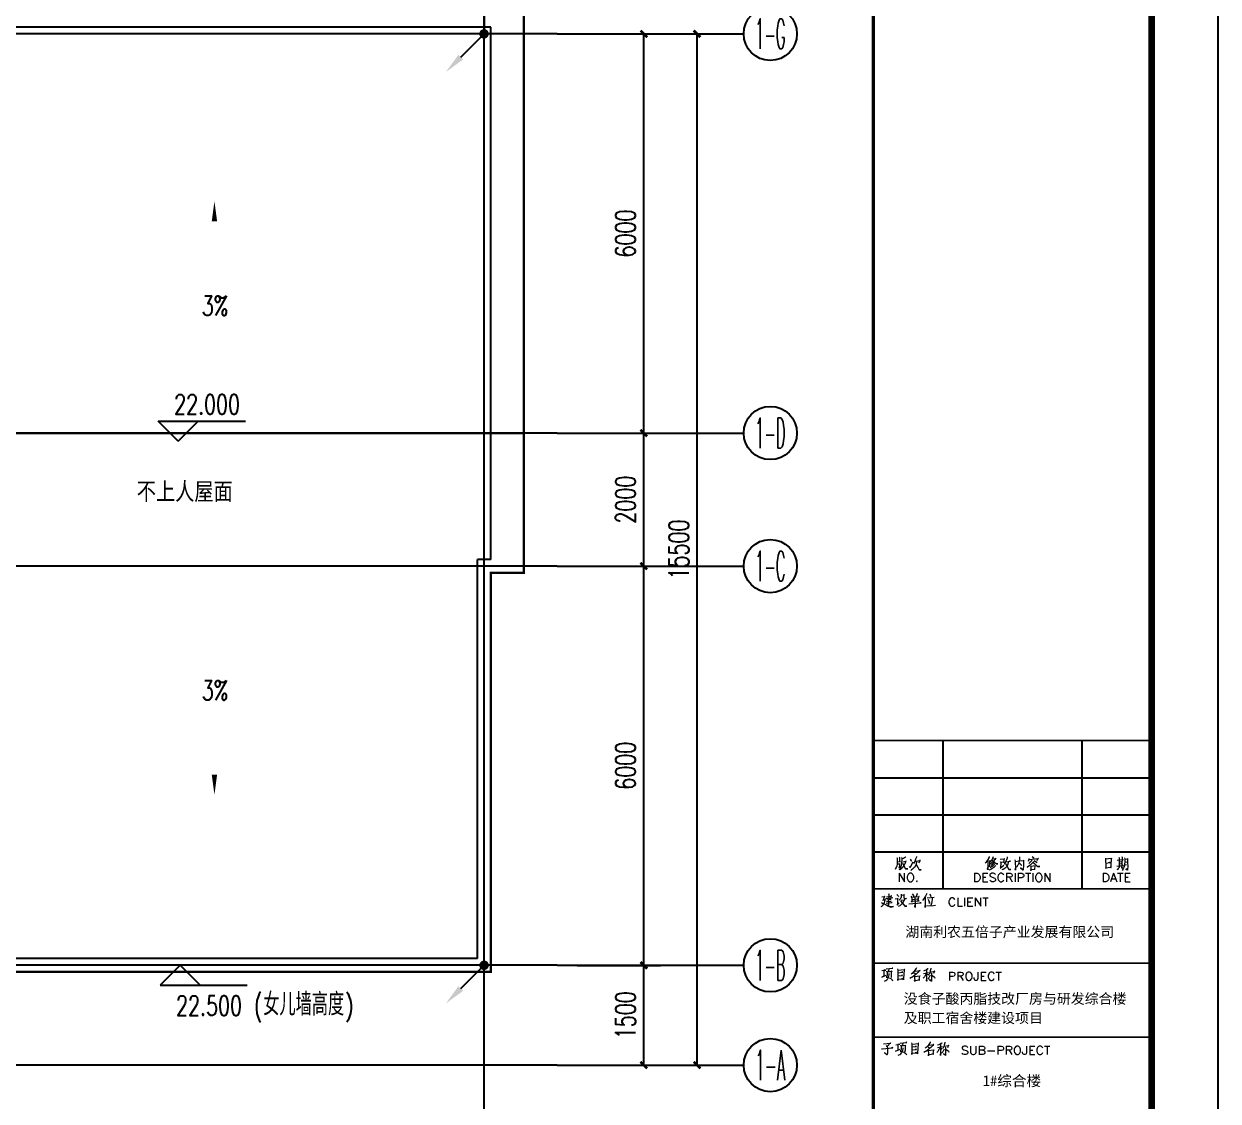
# Model space of a CAD drawing. Extents: x -6243262 to 3079315, y -2914302 to 172723.
# Drawn here: x -5449551 to -5431614, y -788015 to -771823 of the extents above; entities that cross this region are included whole.
import ezdxf
from ezdxf.enums import TextEntityAlignment as Align

# ---------------------------------------------------------------- set-up
doc = ezdxf.new("R2010")
doc.units = 0
doc.header["$LTSCALE"] = 1000
for name, color, linetype in [('AXIS', 3, 'Continuous'), ('AXIS_TEXT', 7, 'Continuous'), ('DIM_ELEV', 3, 'Continuous'), ('DIM_SYMB', 3, 'Continuous'), ('DOTE', 24, 'Continuous'), ('LWIRE', 4, 'Continuous'), ('PUB_TEXT', 7, 'Continuous'), ('PUB_TITLE', 4, 'Continuous'), ('WALL-PARAPET', 6, 'Continuous'), ('WIRE-避雷', 4, 'Continuous')]:
    doc.layers.add(name, color=color, linetype=linetype)
doc.styles.add('-宋体', font='', dxfattribs={"width": 0.8})
doc.styles.add('_TCH_AXIS', font='COMPLEX', dxfattribs={"bigfont": 'GBCBIG'})
doc.styles.add('_TCH_DIM', font='SIMPLEX', dxfattribs={"bigfont": 'GBCBIG'})
doc.styles.add('_TCH_DIM_T3', font='SIMPLEX', dxfattribs={"width": 0.705882, "bigfont": 'GBCBIG'})
doc.styles.add('COMPLEX', font='COMPLEX')
doc.styles.get("Standard").update_dxf_attribs({"font": 'gbenor.shx', "bigfont": 'gbcbig.shx'})
doc.styles.add('TG_LINETYPE_THUND', font='SIMPLEX', dxfattribs={"width": 0.8, "height": 5.5, "bigfont": 'HZTXT'})
doc.styles.get('-宋体').set_extended_font_data('SimSun')
doc.linetypes.add('TG_×2', pattern='A,0.75,0,["×",TG_LINETYPE_THUND,S=0.1,R=0,X=-0.23,Y=-0.21],0.65,-0.13,0.13,-0.13', length=2)
doc.dimstyles.new('_TCH_ARCH&&100', dxfattribs={"dimtxt": 297.5, "dimasz": 100, "dimexe": 250, "dimexo": 300, "dimgap": 126.25, "dimtad": 1, "dimdec": 0, "dimzin": 0, "dimdsep": 46, "dimtxsty": '_TCH_DIM_T3', "dimblk": 'ARCHTICK', "dimcen": 0.09, "dimclrt": 7, "dimazin": 2, "dimtfac": 1, "dimtdec": 0, "dimtix": 1, "dimtmove": 2, "dimatfit": 3, "dimfxl": 0, "dimtolj": 1, "dimtzin": 0, "dimarcsym": 0})

# ---------------------------------------------------------------- blocks, each defined once
blk = doc.blocks.new('TQ')
at = {"layer": 'PUB_TITLE'}
for p, q in [((1747801, -782596), (1747801, -784828)), ((1749891, -782596), (1749891, -784828)), ((1746756, -783153), (1750936, -783153)), ((1746756, -783710), (1750936, -783710)), ((1746756, -784267), (1750936, -784267))]:
    blk.add_line(p, q, dxfattribs=at)
for points, const_width in [([(1746756, -758772), (1746756, -798756)], 48.8), ([(1746756, -782596), (1750936, -782596)], 24.4), ([(1746756, -784825), (1750936, -784825)], 24.4), ([(1746756, -785939), (1750936, -785939)], 24.4), ([(1746756, -787054), (1750936, -787054)], 24.4)]:
    blk.add_lwpolyline(points, dxfattribs=dict(at, const_width=const_width))
blk.add_lwpolyline([(1746756, -798756), (1750936, -798756), (1750936, -758772), (1746756, -758772)], close=True, dxfattribs=at)
at = {"layer": 'PUB_TITLE', "color": 140, "lineweight": 0}
for points in [[(1747112, -784352), (1747117, -784365), (1747117, -784405), (1747117, -784434), (1747113, -784460), (1747109, -784480), (1747102, -784503), (1747092, -784520), (1747083, -784532)], [(1747182, -784355), (1747186, -784372), (1747186, -784393), (1747182, -784421), (1747179, -784447), (1747174, -784470), (1747170, -784491), (1747163, -784510), (1747154, -784526), (1747145, -784537)], [(1747146, -784342), (1747150, -784352), (1747150, -784414)], [(1747198, -784417), (1747250, -784406), (1747247, -784401), (1747239, -784422), (1747228, -784449), (1747219, -784469), (1747207, -784490), (1747191, -784510), (1747174, -784524), (1747161, -784536)], [(1747245, -784345), (1747242, -784350), (1747211, -784367), (1747189, -784375)], [(1747334, -784413), (1747332, -784401), (1747313, -784378)], [(1747405, -784337), (1747403, -784347), (1747391, -784380), (1747378, -784411), (1747369, -784427), (1747358, -784441)], [(1747380, -784409), (1747382, -784409), (1747464, -784400), (1747457, -784393), (1747449, -784413), (1747434, -784434)], [(1748498, -784339), (1748496, -784348), (1748481, -784375), (1748481, -784378), (1748468, -784398), (1748457, -784414), (1748446, -784427), (1748435, -784439)], [(1748475, -784394), (1748475, -784539), (1748472, -784526), (1748475, -784502)], [(1748500, -784400), (1748500, -784495), (1748498, -784483), (1748500, -784475)], [(1748542, -784373), (1748549, -784375), (1748598, -784368), (1748595, -784365), (1748578, -784388), (1748564, -784408), (1748550, -784421), (1748536, -784433), (1748521, -784444), (1748512, -784450)], [(1748557, -784342), (1748546, -784367), (1748536, -784386), (1748525, -784401), (1748523, -784405), (1748514, -784416)], [(1748536, -784389), (1748542, -784391), (1748607, -784450), (1748628, -784449), (1748607, -784449), (1748598, -784442)], [(1748661, -784380), (1748726, -784372), (1748720, -784367), (1748712, -784424), (1748720, -784424), (1748671, -784430), (1748668, -784416), (1748671, -784434), (1748669, -784508)], [(1748769, -784342), (1748766, -784361), (1748757, -784388), (1748743, -784416), (1748733, -784434), (1748726, -784447), (1748720, -784459)], [(1748743, -784419), (1748817, -784409), (1748809, -784408), (1748795, -784411)], [(1748883, -784388), (1748888, -784409), (1748893, -784526), (1748893, -784543), (1748889, -784532), (1748891, -784511)], [(1748889, -784413), (1748952, -784405), (1748955, -784405), (1749019, -784398), (1749014, -784393), (1749013, -784396), (1749013, -784430), (1749013, -784460), (1749011, -784463), (1749011, -784491), (1749011, -784495), (1749008, -784513), (1749006, -784528), (1749005, -784541), (1748969, -784508), (1749003, -784536), (1749006, -784520)], [(1748952, -784344), (1748950, -784376), (1748947, -784405), (1748947, -784408), (1748942, -784427), (1748936, -784447), (1748929, -784466), (1748924, -784475), (1748916, -784485), (1748911, -784493), (1748904, -784498)], [(1749093, -784367), (1749095, -784380), (1749093, -784388), (1749090, -784400), (1749087, -784408), (1749087, -784401), (1749093, -784389)], [(1749133, -784394), (1749131, -784402), (1749108, -784429), (1749092, -784444)], [(1749095, -784381), (1749236, -784369), (1749231, -784367), (1749208, -784398)], [(1749145, -784337), (1749162, -784353), (1749166, -784363), (1749157, -784348)], [(1749175, -784400), (1749203, -784419), (1749211, -784433), (1749199, -784416)], [(1750242, -784361), (1750245, -784378), (1750246, -784414), (1750249, -784452), (1750249, -784457), (1750249, -784483), (1750249, -784518), (1750249, -784507), (1750313, -784496), (1750326, -784508), (1750329, -784493), (1750329, -784474), (1750331, -784435), (1750332, -784396), (1750332, -784363), (1750334, -784368), (1750246, -784380)], [(1750418, -784391), (1750515, -784381)], [(1750444, -784347), (1750447, -784357), (1750447, -784480)], [(1750490, -784337), (1750494, -784347), (1750489, -784475)], [(1750528, -784360), (1750533, -784378), (1750533, -784414), (1750531, -784454), (1750528, -784478), (1750520, -784504), (1750510, -784521), (1750492, -784546)], [(1750533, -784380), (1750582, -784372), (1750577, -784367), (1750577, -784417), (1750577, -784421), (1750579, -784495), (1750577, -784523), (1750576, -784539), (1750574, -784544), (1750549, -784523), (1750572, -784537)], [(1747117, -784449), (1747151, -784446), (1747148, -784441), (1747148, -784515), (1747146, -784504), (1747146, -784491)], [(1747118, -784419), (1747166, -784413)], [(1747195, -784439), (1747242, -784523), (1747273, -784524), (1747243, -784521), (1747235, -784511)], [(1747297, -784490), (1747311, -784504), (1747354, -784419)], [(1747406, -784416), (1747406, -784427), (1747402, -784444), (1747393, -784466), (1747383, -784483), (1747373, -784502), (1747361, -784515), (1747347, -784528), (1747332, -784539), (1747321, -784546)], [(1747398, -784454), (1747411, -784474), (1747430, -784510), (1747444, -784537), (1747477, -784539), (1747446, -784532), (1747434, -784521)], [(1748592, -784474), (1748587, -784485), (1748569, -784502), (1748553, -784515), (1748536, -784523), (1748520, -784532), (1748505, -784539), (1748493, -784543)], [(1748577, -784454), (1748574, -784460), (1748572, -784463), (1748554, -784480), (1748550, -784482), (1748541, -784490), (1748528, -784498), (1748514, -784507)], [(1748564, -784434), (1748562, -784439), (1748561, -784441), (1748544, -784454), (1748531, -784466), (1748520, -784474)], [(1748664, -784515), (1748715, -784470)], [(1748784, -784416), (1748784, -784426), (1748778, -784452), (1748771, -784467), (1748765, -784480), (1748757, -784491), (1748746, -784503), (1748735, -784515), (1748721, -784523), (1748709, -784531), (1748699, -784535), (1748689, -784537)], [(1748735, -784441), (1748740, -784442), (1748791, -784531), (1748822, -784532), (1748793, -784528), (1748784, -784518)], [(1748944, -784435), (1748962, -784449), (1748977, -784462), (1748982, -784472), (1748978, -784466)], [(1749164, -784411), (1749161, -784421), (1749154, -784427), (1749134, -784449), (1749115, -784467), (1749095, -784483), (1749075, -784496), (1749064, -784503)], [(1749118, -784478), (1749121, -784488), (1749125, -784535), (1749126, -784546), (1749120, -784535), (1749189, -784529), (1749184, -784529), (1749190, -784477), (1749195, -784480), (1749123, -784488)], [(1749156, -784426), (1749181, -784449), (1749207, -784474), (1749227, -784490), (1749256, -784488), (1749225, -784487), (1749211, -784477)], [(1750249, -784439), (1750313, -784429), (1750306, -784427), (1750291, -784434)], [(1750413, -784485), (1750515, -784472), (1750510, -784470), (1750503, -784475)], [(1750450, -784495), (1750449, -784503), (1750436, -784520), (1750425, -784531), (1750413, -784539)], [(1750449, -784419), (1750479, -784414)], [(1750450, -784447), (1750477, -784442)], [(1750477, -784490), (1750495, -784510), (1750495, -784518), (1750489, -784503)], [(1750531, -784463), (1750535, -784463), (1750561, -784459)], [(1750535, -784421), (1750563, -784416)], [(1747143, -784590), (1747143, -784716)], [(1747143, -784590), (1747226, -784716), (1747226, -784590)], [(1748276, -784590), (1748276, -784716)], [(1748276, -784590), (1748318, -784590), (1748335, -784597), (1748348, -784609), (1748354, -784620), (1748360, -784639), (1748360, -784668), (1748354, -784686), (1748348, -784698), (1748335, -784710), (1748318, -784716), (1748276, -784716)], [(1748402, -784590), (1748402, -784716)], [(1748402, -784590), (1748479, -784590)], [(1748402, -784650), (1748449, -784650)], [(1748402, -784716), (1748479, -784716)], [(1748592, -784609), (1748581, -784597), (1748562, -784590), (1748539, -784590), (1748520, -784597), (1748509, -784609), (1748509, -784620), (1748514, -784632), (1748520, -784639), (1748533, -784645), (1748569, -784656), (1748581, -784662), (1748586, -784668), (1748592, -784681), (1748592, -784698), (1748581, -784710), (1748562, -784716), (1748539, -784716), (1748520, -784710), (1748509, -784698)], [(1748718, -784620), (1748712, -784609), (1748699, -784597), (1748688, -784590), (1748664, -784590), (1748652, -784597), (1748640, -784609), (1748634, -784620), (1748628, -784639), (1748628, -784668), (1748634, -784686), (1748640, -784698), (1748652, -784710), (1748664, -784716), (1748688, -784716), (1748699, -784710), (1748712, -784698), (1748718, -784686)], [(1748759, -784590), (1748759, -784716)], [(1748759, -784590), (1748813, -784590), (1748831, -784597), (1748837, -784603), (1748843, -784614), (1748843, -784626), (1748837, -784639), (1748831, -784645), (1748813, -784650), (1748759, -784650)], [(1748801, -784650), (1748843, -784716)], [(1748885, -784590), (1748885, -784716)], [(1748933, -784590), (1748933, -784716)], [(1748933, -784590), (1748986, -784590), (1749004, -784597), (1749010, -784603), (1749016, -784614), (1749016, -784632), (1749010, -784645), (1749004, -784650), (1748986, -784656), (1748933, -784656)], [(1749040, -784590), (1749123, -784590)], [(1749082, -784590), (1749082, -784716)], [(1749153, -784590), (1749153, -784716)], [(1749332, -784590), (1749332, -784716)], [(1749332, -784590), (1749415, -784716), (1749415, -784590)], [(1750209, -784590), (1750209, -784716)], [(1750209, -784590), (1750251, -784590), (1750269, -784597), (1750281, -784609), (1750287, -784620), (1750293, -784639), (1750293, -784668), (1750287, -784686), (1750281, -784698), (1750269, -784710), (1750251, -784716), (1750209, -784716)], [(1750365, -784590), (1750317, -784716)], [(1750335, -784674), (1750394, -784674)], [(1750365, -784590), (1750412, -784716)], [(1750424, -784590), (1750508, -784590)], [(1750466, -784590), (1750466, -784716)], [(1750538, -784590), (1750538, -784716)], [(1750538, -784590), (1750615, -784590)], [(1750538, -784650), (1750585, -784650)], [(1750538, -784716), (1750615, -784716)], [(1746887, -784944), (1746931, -784939), (1746925, -784935), (1746921, -784948), (1746903, -784998), (1746900, -784994), (1746936, -784986), (1746933, -784983), (1746926, -785009), (1746920, -785033), (1746912, -785047), (1746903, -785061), (1746890, -785077), (1746879, -785088), (1746871, -785095)], [(1746956, -784942), (1747031, -784932), (1747025, -784926), (1747015, -784986), (1747020, -784985), (1746961, -784992)], [(1746987, -784896), (1746989, -784907), (1746987, -785074), (1746983, -785062), (1746987, -785047)], [(1747110, -784907), (1747130, -784931), (1747133, -784940)], [(1747174, -784904), (1747176, -784919), (1747176, -784935), (1747173, -784950), (1747168, -784965), (1747161, -784975), (1747154, -784983), (1747146, -784992)], [(1747178, -784917), (1747222, -784914), (1747219, -784909), (1747214, -784922), (1747214, -784934), (1747214, -784944), (1747214, -784955), (1747215, -784960), (1747219, -784965), (1747226, -784967), (1747234, -784968), (1747245, -784968), (1747252, -784967), (1747256, -784964)], [(1747322, -784934), (1747329, -784948), (1747334, -784976), (1747334, -785005), (1747336, -785022), (1747330, -785011), (1747443, -785003), (1747431, -785001), (1747439, -784944), (1747444, -784940), (1747439, -784939), (1747438, -784942), (1747332, -784952)], [(1747342, -784899), (1747362, -784922), (1747363, -784939), (1747358, -784919)], [(1747410, -784894), (1747419, -784903), (1747414, -784901), (1747393, -784947)], [(1747559, -784894), (1747557, -784904), (1747542, -784934), (1747531, -784950), (1747512, -784981), (1747495, -785000)], [(1747536, -784945), (1747536, -785103), (1747534, -785088), (1747536, -785075)], [(1747606, -784899), (1747617, -784924), (1747620, -784940), (1747618, -784927)], [(1746880, -785031), (1746896, -785037), (1746909, -785042), (1746929, -785052), (1746949, -785063), (1746975, -785079), (1746997, -785088), (1747000, -785090), (1747018, -785100), (1747059, -785091), (1747058, -785091), (1747020, -785096), (1747002, -785091)], [(1746941, -784967), (1747050, -784955)], [(1746948, -785037), (1747039, -785031), (1747035, -785029), (1747030, -785033)], [(1746956, -785016), (1747023, -785008)], [(1747085, -784976), (1747130, -784970), (1747124, -784964), (1747122, -784976), (1747120, -785063), (1747112, -785070), (1747146, -785036)], [(1747168, -784996), (1747232, -784988), (1747227, -784983), (1747220, -784996), (1747212, -785013), (1747204, -785026), (1747195, -785037), (1747182, -785052), (1747168, -785066), (1747153, -785077), (1747141, -785085), (1747132, -785090)], [(1747166, -785011), (1747170, -785011), (1747230, -785083), (1747262, -785085), (1747230, -785080), (1747222, -785074)], [(1747291, -785050), (1747477, -785034), (1747467, -785033), (1747454, -785036)], [(1747350, -784983), (1747418, -784973)], [(1747382, -784950), (1747383, -785044), (1747385, -785090), (1747385, -785103), (1747382, -785091), (1747383, -785066)], [(1747557, -785079), (1747661, -785072), (1747691, -785070)], [(1747566, -784961), (1747671, -784948)], [(1747581, -784981), (1747587, -784996), (1747595, -785016), (1747600, -785033), (1747602, -785042), (1747602, -785029), (1747594, -785014)], [(1747643, -784965), (1747643, -784980), (1747636, -785018), (1747630, -785046), (1747623, -785074)], [(1747983, -784990), (1747977, -784978), (1747965, -784966), (1747953, -784960), (1747929, -784960), (1747917, -784966), (1747905, -784978), (1747899, -784990), (1747893, -785008), (1747893, -785038), (1747899, -785055), (1747905, -785067), (1747917, -785080), (1747929, -785085), (1747953, -785085), (1747965, -785080), (1747977, -785067), (1747983, -785055)], [(1748024, -784960), (1748024, -785085), (1748096, -785085)], [(1748126, -784960), (1748126, -785085)], [(1748173, -784960), (1748173, -785085)], [(1748173, -784960), (1748251, -784960)], [(1748173, -785019), (1748221, -785019)], [(1748173, -785085), (1748251, -785085)], [(1748287, -784960), (1748287, -785085)], [(1748287, -784960), (1748371, -785085), (1748371, -784960)], [(1748400, -784960), (1748484, -784960)], [(1748442, -784960), (1748442, -785085)], [(1746949, -786028), (1746998, -786022), (1747050, -786017), (1747046, -786015), (1747038, -786017)], [(1746985, -786071), (1746997, -786035), (1746997, -786024)], [(1747120, -786024), (1747125, -786045), (1747125, -786126), (1747127, -786180), (1747127, -786201), (1747125, -786180), (1747199, -786175), (1747191, -786172), (1747178, -786176)], [(1747403, -786009), (1747402, -786020), (1747382, -786046), (1747370, -786063), (1747357, -786078), (1747341, -786094), (1747324, -786106)], [(1747579, -786022), (1747575, -786028), (1747554, -786041), (1747531, -786053), (1747512, -786060)], [(1747622, -786015), (1747620, -786024), (1747611, -786058), (1747606, -786081), (1747594, -786109)], [(1746887, -786053), (1746944, -786045), (1746916, -786048), (1746915, -786137), (1746883, -786150), (1746950, -786121)], [(1746923, -786211), (1746944, -786201), (1746961, -786190), (1746974, -786175), (1746987, -786156), (1746992, -786134), (1746995, -786114), (1746995, -786098)], [(1747028, -786156), (1747028, -786142), (1747030, -786139), (1747031, -786058), (1747038, -786065), (1746964, -786074), (1746961, -786060), (1746964, -786073), (1746964, -786115), (1746962, -786147), (1746961, -786159), (1746961, -786150), (1746962, -786132)], [(1746997, -786159), (1747018, -786172), (1747035, -786185), (1747041, -786193), (1747046, -786204)], [(1747127, -786045), (1747228, -786035), (1747223, -786030), (1747222, -786040), (1747211, -786173), (1747211, -786185), (1747209, -786190), (1747198, -786173)], [(1747127, -786086), (1747198, -786078), (1747191, -786076), (1747176, -786081)], [(1747127, -786130), (1747195, -786124), (1747189, -786122), (1747178, -786127)], [(1747380, -786060), (1747385, -786061), (1747459, -786050), (1747454, -786046), (1747441, -786063), (1747426, -786081), (1747411, -786096), (1747395, -786111), (1747377, -786126), (1747357, -786140), (1747336, -786154), (1747332, -786155), (1747319, -786162), (1747306, -786170)], [(1747362, -786078), (1747365, -786079), (1747383, -786094), (1747385, -786102), (1747378, -786091)], [(1747370, -786137), (1747373, -786142), (1747377, -786183), (1747378, -786188), (1747378, -786217), (1747377, -786204), (1747377, -786200), (1747457, -786191), (1747456, -786191), (1747447, -786191), (1747456, -786130), (1747459, -786134), (1747454, -786135), (1747375, -786145)], [(1747556, -786088), (1747546, -786109), (1747534, -786127), (1747525, -786145), (1747515, -786155), (1747504, -786168)], [(1747509, -786094), (1747586, -786079)], [(1747556, -786046), (1747557, -786176), (1747559, -786213), (1747556, -786206), (1747557, -786191)], [(1747557, -786099), (1747579, -786112), (1747584, -786119)], [(1747610, -786121), (1747608, -786129), (1747590, -786159), (1747573, -786179)], [(1747625, -786086), (1747633, -786094), (1747630, -786093), (1747631, -786180), (1747631, -786201), (1747630, -786213), (1747603, -786187), (1747630, -786209)], [(1747608, -786074), (1747683, -786063), (1747676, -786061), (1747661, -786098)], [(1747648, -786126), (1747677, -786152), (1747683, -786165)], [(1747899, -786074), (1747899, -786200)], [(1747899, -786074), (1747953, -786074), (1747971, -786080), (1747977, -786086), (1747983, -786099), (1747983, -786116), (1747977, -786128), (1747971, -786134), (1747953, -786140), (1747899, -786140)], [(1748024, -786074), (1748024, -786200)], [(1748024, -786074), (1748078, -786074), (1748096, -786080), (1748102, -786086), (1748108, -786099), (1748108, -786110), (1748102, -786122), (1748096, -786128), (1748078, -786134), (1748024, -786134)], [(1748066, -786134), (1748108, -786200)], [(1748329, -786074), (1748329, -786170), (1748323, -786188), (1748316, -786194), (1748305, -786200), (1748293, -786200), (1748281, -786194), (1748275, -786188), (1748269, -786170), (1748269, -786158)], [(1748377, -786074), (1748377, -786200)], [(1748377, -786074), (1748454, -786074)], [(1748377, -786134), (1748424, -786134)], [(1748377, -786200), (1748454, -786200)], [(1748573, -786104), (1748567, -786092), (1748556, -786080), (1748544, -786074), (1748520, -786074), (1748508, -786080), (1748495, -786092), (1748490, -786104), (1748484, -786122), (1748484, -786152), (1748490, -786170), (1748495, -786182), (1748508, -786194), (1748520, -786200), (1748544, -786200), (1748556, -786194), (1748567, -786182), (1748573, -786170)], [(1748597, -786074), (1748681, -786074)], [(1748639, -786074), (1748639, -786200)], [(1746879, -787227), (1746888, -787228), (1747052, -787212), (1747048, -787211), (1747031, -787214)], [(1746908, -787151), (1747020, -787143), (1747015, -787140), (1746966, -787192), (1746957, -787178), (1746962, -787186), (1746967, -787197), (1746969, -787208), (1746970, -787225), (1746972, -787243), (1746972, -787261), (1746972, -787276), (1746970, -787288), (1746969, -787297), (1746967, -787307), (1746964, -787314), (1746961, -787317), (1746925, -787286), (1746962, -787314), (1746966, -787314)], [(1747096, -787167), (1747153, -787159), (1747125, -787163), (1747124, -787252), (1747092, -787265), (1747160, -787235)], [(1747132, -787326), (1747153, -787316), (1747170, -787304), (1747182, -787289), (1747195, -787272), (1747201, -787248), (1747204, -787228), (1747204, -787212)], [(1747158, -787143), (1747207, -787137), (1747259, -787131), (1747255, -787130), (1747247, -787131)], [(1747237, -787272), (1747237, -787256), (1747239, -787253), (1747240, -787173), (1747247, -787179), (1747173, -787189), (1747170, -787174), (1747173, -787187), (1747173, -787230), (1747171, -787261), (1747170, -787273), (1747170, -787265), (1747171, -787247)], [(1747194, -787186), (1747206, -787150), (1747206, -787138)], [(1747206, -787273), (1747227, -787286), (1747243, -787299), (1747250, -787307), (1747255, -787319)], [(1747329, -787138), (1747334, -787159), (1747334, -787240), (1747336, -787294), (1747336, -787316), (1747334, -787294), (1747408, -787289), (1747399, -787286), (1747386, -787291)], [(1747336, -787159), (1747438, -787150), (1747432, -787145), (1747431, -787154), (1747419, -787288), (1747419, -787299), (1747418, -787304), (1747406, -787288)], [(1747336, -787200), (1747406, -787192), (1747399, -787191), (1747385, -787195)], [(1747336, -787245), (1747405, -787239), (1747398, -787236), (1747386, -787241)], [(1747589, -787174), (1747594, -787175), (1747668, -787164), (1747663, -787161), (1747650, -787178), (1747635, -787195), (1747620, -787211), (1747603, -787225), (1747586, -787240), (1747566, -787255), (1747545, -787268), (1747541, -787269), (1747528, -787276), (1747515, -787285)], [(1747611, -787123), (1747610, -787134), (1747590, -787161), (1747579, -787178), (1747566, -787192), (1747549, -787208), (1747533, -787220)], [(1747570, -787192), (1747574, -787194), (1747592, -787208), (1747594, -787217), (1747587, -787206)], [(1747579, -787252), (1747582, -787256), (1747586, -787297), (1747587, -787302), (1747587, -787332), (1747586, -787319), (1747586, -787314), (1747666, -787306), (1747664, -787306), (1747656, -787306), (1747664, -787245), (1747668, -787248), (1747663, -787250), (1747584, -787260)], [(1747765, -787202), (1747754, -787224), (1747743, -787241), (1747733, -787260), (1747724, -787269), (1747712, -787283)], [(1747719, -787208), (1747794, -787194)], [(1747787, -787137), (1747785, -787143), (1747763, -787156), (1747740, -787167), (1747720, -787174)], [(1747765, -787161), (1747766, -787291), (1747768, -787327), (1747765, -787321), (1747766, -787306)], [(1747766, -787214), (1747787, -787227), (1747793, -787233)], [(1747819, -787235), (1747818, -787243), (1747799, -787273), (1747781, -787293)], [(1747831, -787130), (1747829, -787138), (1747821, -787173), (1747814, -787195), (1747802, -787224)], [(1747834, -787200), (1747842, -787208), (1747839, -787207), (1747840, -787294), (1747840, -787316), (1747839, -787327), (1747812, -787301), (1747839, -787324)], [(1747818, -787189), (1747892, -787178), (1747885, -787175), (1747870, -787212)], [(1747856, -787240), (1747887, -787266), (1747892, -787280)], [(1748175, -787207), (1748163, -787195), (1748145, -787189), (1748121, -787189), (1748103, -787195), (1748091, -787207), (1748091, -787219), (1748097, -787230), (1748103, -787236), (1748115, -787242), (1748151, -787255), (1748163, -787261), (1748169, -787266), (1748175, -787278), (1748175, -787296), (1748163, -787308), (1748145, -787314), (1748121, -787314), (1748103, -787308), (1748091, -787296)], [(1748217, -787189), (1748217, -787278), (1748223, -787296), (1748234, -787308), (1748253, -787314), (1748264, -787314), (1748282, -787308), (1748294, -787296), (1748300, -787278), (1748300, -787189)], [(1748348, -787189), (1748348, -787314)], [(1748348, -787189), (1748402, -787189), (1748419, -787195), (1748425, -787201), (1748432, -787213), (1748432, -787225), (1748425, -787236), (1748419, -787242), (1748402, -787249), (1748348, -787249)], [(1748402, -787249), (1748419, -787255), (1748425, -787261), (1748432, -787272), (1748432, -787291), (1748425, -787302), (1748419, -787308), (1748402, -787314), (1748348, -787314)], [(1748473, -787261), (1748581, -787261)], [(1748628, -787189), (1748628, -787314)], [(1748628, -787189), (1748682, -787189), (1748700, -787195), (1748706, -787201), (1748712, -787213), (1748712, -787230), (1748706, -787242), (1748700, -787249), (1748682, -787255), (1748628, -787255)], [(1748754, -787189), (1748754, -787314)], [(1748754, -787189), (1748807, -787189), (1748825, -787195), (1748831, -787201), (1748837, -787213), (1748837, -787225), (1748831, -787236), (1748825, -787242), (1748807, -787249), (1748754, -787249)], [(1748795, -787249), (1748837, -787314)], [(1749058, -787189), (1749058, -787284), (1749051, -787302), (1749046, -787308), (1749034, -787314), (1749022, -787314), (1749010, -787308), (1749004, -787302), (1748998, -787284), (1748998, -787272)], [(1749106, -787189), (1749106, -787314)], [(1749106, -787189), (1749183, -787189)], [(1749106, -787249), (1749153, -787249)], [(1749302, -787219), (1749296, -787207), (1749285, -787195), (1749272, -787189), (1749249, -787189), (1749237, -787195), (1749225, -787207), (1749219, -787219), (1749213, -787236), (1749213, -787266), (1749219, -787284), (1749225, -787296), (1749237, -787308), (1749249, -787314), (1749272, -787314), (1749285, -787308), (1749296, -787296), (1749302, -787284)], [(1749327, -787189), (1749409, -787189)], [(1749368, -787189), (1749368, -787314)], [(1749106, -787314), (1749183, -787314)]]:
    blk.add_lwpolyline(points, dxfattribs=at)
for points in [[(1747303, -784590), (1747292, -784597), (1747280, -784609), (1747274, -784620), (1747267, -784639), (1747267, -784668), (1747274, -784686), (1747280, -784698), (1747292, -784710), (1747303, -784716), (1747328, -784716), (1747339, -784710), (1747351, -784698), (1747357, -784686), (1747363, -784668), (1747363, -784639), (1747357, -784620), (1747351, -784609), (1747339, -784597), (1747328, -784590), (1747303, -784590)], [(1747411, -784704), (1747405, -784710), (1747411, -784716), (1747417, -784710), (1747411, -784704)], [(1749230, -784590), (1749219, -784597), (1749207, -784609), (1749201, -784620), (1749195, -784639), (1749195, -784668), (1749201, -784686), (1749207, -784698), (1749219, -784710), (1749230, -784716), (1749255, -784716), (1749266, -784710), (1749278, -784698), (1749285, -784686), (1749291, -784668), (1749291, -784639), (1749285, -784620), (1749278, -784609), (1749266, -784597), (1749255, -784590), (1749230, -784590)], [(1748179, -786074), (1748167, -786080), (1748156, -786092), (1748150, -786104), (1748144, -786122), (1748144, -786152), (1748150, -786170), (1748156, -786182), (1748167, -786194), (1748179, -786200), (1748203, -786200), (1748215, -786194), (1748227, -786182), (1748234, -786170), (1748239, -786152), (1748239, -786122), (1748234, -786104), (1748227, -786092), (1748215, -786080), (1748203, -786074), (1748179, -786074)], [(1748908, -787189), (1748897, -787195), (1748885, -787207), (1748879, -787219), (1748872, -787236), (1748872, -787266), (1748879, -787284), (1748885, -787296), (1748897, -787308), (1748908, -787314), (1748933, -787314), (1748944, -787308), (1748956, -787296), (1748962, -787284), (1748969, -787266), (1748969, -787236), (1748962, -787219), (1748956, -787207), (1748944, -787195), (1748933, -787189), (1748908, -787189)]]:
    blk.add_lwpolyline(points, close=True, dxfattribs=at)
at = {"layer": 'PUB_TITLE', "color": 7, "style": '-宋体', "width": 1.000002}
for s, height, p in [('湖南利农五倍子产业发展有限公司', 153.25, (1747238, -785548)), ('没食子酸丙脂技改厂房与研发综合楼', 153.25, (1747214, -786551)), ('及职工宿舍楼建设项目', 153.2, (1747214, -786841)), ('1#综合楼', 160.8, (1748400, -787789))]:
    blk.add_text(s, height=height, dxfattribs=at).set_placement(p)
blk = doc.blocks.new('_ArchTick')
at = {"color": 0, "linetype": 'ByBlock', "const_width": 0.4}
blk.add_lwpolyline([(-0.5, -0.5), (0.5, 0.5)], dxfattribs=at)
blk = doc.blocks.new('*D357')
at = {"layer": 'AXIS', "color": 0, "lineweight": -2, "transparency": 16777216}
for p, q in [((1716517, -731081), (1717767, -731081)), ((1717517, -732581), (1717517, -731081)), ((1716517, -732581), (1717767, -732581))]:
    blk.add_line(p, q, dxfattribs=at)
at = {"layer": 'Defpoints', "color": 0, "transparency": 16777216}
for p in [(1716217, -731081), (1717517, -731081), (1716217, -732581)]:
    blk.add_point(p, dxfattribs=at)
at = {"layer": 'AXIS', "color": 0, "lineweight": -2, "transparency": 16777216, "xscale": 100, "yscale": 100, "zscale": 100}
for p, rotation in [((1717517, -731081), 90), ((1717517, -732581), 270)]:
    blk.add_blockref('_ArchTick', p, dxfattribs=dict(at, rotation=rotation))
at = {"layer": 'AXIS', "color": 7, "transparency": 16777216, "insert": (1717242, -731831), "char_height": 297.5, "attachment_point": 5, "rotation": 90, "style": '_TCH_DIM_T3'}
blk.add_mtext('\\A1;1500', dxfattribs=at)
blk = doc.blocks.new('*D358')
at = {"layer": 'AXIS', "color": 0, "lineweight": -2, "transparency": 16777216}
for p, q in [((1716517, -725081), (1717767, -725081)), ((1717517, -731081), (1717517, -725081)), ((1716517, -731081), (1717767, -731081))]:
    blk.add_line(p, q, dxfattribs=at)
at = {"layer": 'Defpoints', "color": 0, "transparency": 16777216}
for p in [(1716217, -725081), (1717517, -725081), (1716217, -731081)]:
    blk.add_point(p, dxfattribs=at)
at = {"layer": 'AXIS', "color": 0, "lineweight": -2, "transparency": 16777216, "xscale": 100, "yscale": 100, "zscale": 100}
for p, rotation in [((1717517, -725081), 90), ((1717517, -731081), 270)]:
    blk.add_blockref('_ArchTick', p, dxfattribs=dict(at, rotation=rotation))
at = {"layer": 'AXIS', "color": 7, "transparency": 16777216, "insert": (1717242, -728081), "char_height": 297.5, "attachment_point": 5, "rotation": 90, "style": '_TCH_DIM_T3'}
blk.add_mtext('\\A1;6000', dxfattribs=at)
blk = doc.blocks.new('*D359')
at = {"layer": 'AXIS', "color": 0, "lineweight": -2, "transparency": 16777216}
for p, q in [((1716517, -723081), (1717767, -723081)), ((1717517, -725081), (1717517, -723081)), ((1716517, -725081), (1717767, -725081))]:
    blk.add_line(p, q, dxfattribs=at)
at = {"layer": 'Defpoints', "color": 0, "transparency": 16777216}
for p in [(1716217, -723081), (1717517, -723081), (1716217, -725081)]:
    blk.add_point(p, dxfattribs=at)
at = {"layer": 'AXIS', "color": 0, "lineweight": -2, "transparency": 16777216, "xscale": 100, "yscale": 100, "zscale": 100}
for p, rotation in [((1717517, -723081), 90), ((1717517, -725081), 270)]:
    blk.add_blockref('_ArchTick', p, dxfattribs=dict(at, rotation=rotation))
at = {"layer": 'AXIS', "color": 7, "transparency": 16777216, "insert": (1717242, -724081), "char_height": 297.5, "attachment_point": 5, "rotation": 90, "style": '_TCH_DIM_T3'}
blk.add_mtext('\\A1;2000', dxfattribs=at)
blk = doc.blocks.new('*D360')
at = {"layer": 'AXIS', "color": 0, "lineweight": -2, "transparency": 16777216}
for p, q in [((1716517, -717081), (1717767, -717081)), ((1717517, -723081), (1717517, -717081)), ((1716517, -723081), (1717767, -723081))]:
    blk.add_line(p, q, dxfattribs=at)
at = {"layer": 'Defpoints', "color": 0, "transparency": 16777216}
for p in [(1716217, -717081), (1717517, -717081), (1716217, -723081)]:
    blk.add_point(p, dxfattribs=at)
at = {"layer": 'AXIS', "color": 0, "lineweight": -2, "transparency": 16777216, "xscale": 100, "yscale": 100, "zscale": 100}
for p, rotation in [((1717517, -717081), 90), ((1717517, -723081), 270)]:
    blk.add_blockref('_ArchTick', p, dxfattribs=dict(at, rotation=rotation))
at = {"layer": 'AXIS', "color": 7, "transparency": 16777216, "insert": (1717242, -720081), "char_height": 297.5, "attachment_point": 5, "rotation": 90, "style": '_TCH_DIM_T3'}
blk.add_mtext('\\A1;6000', dxfattribs=at)
blk = doc.blocks.new('*D361')
at = {"layer": 'AXIS', "color": 0, "lineweight": -2, "transparency": 16777216}
for p, q in [((1716517, -717081), (1718567, -717081)), ((1718317, -732581), (1718317, -717081)), ((1716517, -732581), (1718567, -732581))]:
    blk.add_line(p, q, dxfattribs=at)
at = {"layer": 'Defpoints', "color": 0, "transparency": 16777216}
for p in [(1716217, -717081), (1718317, -717081), (1716217, -732581)]:
    blk.add_point(p, dxfattribs=at)
at = {"layer": 'AXIS', "color": 0, "lineweight": -2, "transparency": 16777216, "xscale": 100, "yscale": 100, "zscale": 100}
for p, rotation in [((1718317, -717081), 90), ((1718317, -732581), 270)]:
    blk.add_blockref('_ArchTick', p, dxfattribs=dict(at, rotation=rotation))
at = {"layer": 'AXIS', "color": 7, "transparency": 16777216, "insert": (1718042, -724831), "char_height": 297.5, "attachment_point": 5, "rotation": 90, "style": '_TCH_DIM_T3'}
blk.add_mtext('\\A1;15500', dxfattribs=at)
blk = doc.blocks.new('_AXISO')
at = {"color": 0}
blk.add_circle((0, 0), 0.5, dxfattribs=at)
at = {"layer": 'AXIS_TEXT', "color": 0, "style": 'COMPLEX', "width": 1.041667}
blk.add_attdef('A', text='', height=0.56, dxfattribs=at).set_placement((-0.25, -0.28), (0.25, -0.28), align=Align.FIT)
blk = doc.blocks.new('$TelecSys$00000080')
for p, q in [((-0.7, -0.7), (0, 0)), ((0.104, 0.104), (0.104, 0.104)), ((-0.104, -0.104), (-0.104, -0.104))]:
    blk.add_line(p, q)
at = {"const_width": 0.142}
blk.add_lwpolyline([(0.071, 0, 1), (-0.071, 0, 1)], format="xyb", close=True, dxfattribs=at)
blk.add_solid([(-0.63, -0.77), (-0.77, -0.63), (-1.15, -1.15)])
at = {"width": 0.8, "flags": 9}
blk.add_attdef('A', (0, 0), '', height=0.00002, rotation=180, dxfattribs=at)
blk = doc.blocks.new('46546')
at = {"layer": 'AXIS', "color": 8}
for p, q in [((1716217, -717080.5), (1719017, -717080.5)), ((1716217, -723080.5), (1719017, -723080.5)), ((1716217, -725080.5), (1719017, -725080.5)), ((1716217, -731080.5), (1719017, -731080.5)), ((1716217, -732580.5), (1719017, -732580.5))]:
    blk.add_line(p, q, dxfattribs=at)
at = {"layer": 'DIM_ELEV', "color": 8}
for p, q in [((1710522.1, -723202.6), (1710222.1, -722902.6)), ((1710222.1, -722902.6), (1711531.9, -722902.6)), ((1710522.1, -723202.6), (1710822.1, -722902.6)), ((1710551, -731080.5), (1710251, -731380.5)), ((1710551, -731080.5), (1710851, -731380.5)), ((1710251, -731380.5), (1711560.9, -731380.5))]:
    blk.add_line(p, q, dxfattribs=at)
at = {"layer": 'DIM_SYMB', "color": 8}
for points in [[(1711067.5, -720913.6, 0, 0, 0), (1711067.5, -719597.3, 0, 80, 0), (1711067.5, -719897.3, 0, 0, 0)], [(1711067.5, -727201.1, 0, 0, 0), (1711067.5, -728517.4, 0, 80, 0), (1711067.5, -728217.4, 0, 0, 0)]]:
    blk.add_lwpolyline(points, format="xyseb", dxfattribs=at)
at = {"layer": 'DOTE', "color": 8}
for p, q in [((1715117, -733680.5), (1715117, -715980.5)), ((1716217, -717080.5), (1674017, -717080.5)), ((1716217, -723080.5), (1674017, -723080.5)), ((1716217, -725080.5), (1674017, -725080.5)), ((1716217, -731080.5), (1674017, -731080.5)), ((1716217, -732580.5), (1674017, -732580.5))]:
    blk.add_line(p, q, dxfattribs=at)
at = {"layer": 'WALL-PARAPET', "color": 8}
for p, q in [((1715717, -725180.5), (1715717, -716480.5)), ((1715217, -716980.5), (1680217, -716980.5)), ((1715217, -724980.5), (1715217, -716980.5)), ((1715017, -730980.5), (1715017, -724980.5)), ((1715217, -724980.5), (1715017, -724980.5)), ((1715217, -731180.5), (1715217, -725180.5)), ((1715717, -725180.5), (1715217, -725180.5)), ((1715017, -730980.5), (1707367, -730980.5)), ((1715217, -731180.5), (1707367, -731180.5))]:
    blk.add_line(p, q, dxfattribs=at)
at = {"layer": 'AXIS', "color": 8}
ref = blk.add_blockref('_AXISO', (1719417, -717080.5), dxfattribs=dict(at, xscale=800, yscale=800, zscale=800))
ref.add_attrib('A', '1-G', dxfattribs={"layer": 'AXIS_TEXT', "color": 8, "height": 452.55, "style": '_TCH_AXIS', "width": 0.355932}).set_placement((1719190.8, -717306.8), (1719643.3, -717306.8), align=Align.FIT)
ref = blk.add_blockref('_AXISO', (1719417, -723080.5), dxfattribs=dict(at, xscale=800, yscale=800, zscale=800))
ref.add_attrib('A', '1-D', dxfattribs={"layer": 'AXIS_TEXT', "color": 8, "height": 452.55, "style": '_TCH_AXIS', "width": 0.362069}).set_placement((1719190.8, -723306.8), (1719643.3, -723306.8), align=Align.FIT)
ref = blk.add_blockref('_AXISO', (1719417, -725080.5), dxfattribs=dict(at, xscale=800, yscale=800, zscale=800))
ref.add_attrib('A', '1-C', dxfattribs={"layer": 'AXIS_TEXT', "color": 8, "height": 452.55, "style": '_TCH_AXIS', "width": 0.375}).set_placement((1719190.8, -725306.8), (1719643.3, -725306.8), align=Align.FIT)
ref = blk.add_blockref('_AXISO', (1719417, -731080.5), dxfattribs=dict(at, xscale=800, yscale=800, zscale=800))
ref.add_attrib('A', '1-B', dxfattribs={"layer": 'AXIS_TEXT', "color": 8, "height": 452.55, "style": '_TCH_AXIS', "width": 0.362069}).set_placement((1719190.8, -731306.8), (1719643.3, -731306.8), align=Align.FIT)
ref = blk.add_blockref('_AXISO', (1719417, -732580.5), dxfattribs=dict(at, xscale=800, yscale=800, zscale=800))
ref.add_attrib('A', '1-A', dxfattribs={"layer": 'AXIS_TEXT', "color": 8, "height": 452.55, "style": '_TCH_AXIS', "width": 0.355932}).set_placement((1719190.8, -732806.8), (1719643.3, -732806.8), align=Align.FIT)
at = {"layer": 'DIM_ELEV', "color": 7, "style": '_TCH_DIM', "width": 0.705882}
for s, p in [('22.000', (1710461.9, -722797.6)), ('22.500', (1710490.9, -731835.5))]:
    blk.add_text(s, height=297.5, dxfattribs=at).set_placement(p)
at = {"layer": 'DIM_SYMB', "color": 7, "style": '_TCH_DIM', "width": 0.705882}
for p in [(1710877.5, -721316.1), (1710877.5, -727096.1)]:
    blk.add_text('3%', height=297.5, dxfattribs=at).set_placement(p)
at = {"layer": 'PUB_TEXT', "color": 8}
for s, height, style, width, p in [('不上人屋面', 264.35, '-宋体', 0.8, (1709900.5, -724088.3)), ('(', 297.5, '_TCH_DIM', 0.705882, (1711660.9, -731835.5)), (')', 297.5, '_TCH_DIM', 0.705882, (1713029.6, -731835.5))]:
    blk.add_text(s, height=height, dxfattribs=dict(at, style=style, width=width)).set_placement(p)
at = {"layer": 'PUB_TEXT', "color": 8, "style": '_TCH_DIM'}
blk.add_text('女儿墙高度', height=337.59, dxfattribs=at).set_placement((1711800.9, -731835.5))
at = {"layer": 'AXIS', "color": 8}
for p1, p2, distance, picture, middle in [((1716217, -723080.5), (1716217, -717080.5), -1300, '*D360', (1717242, -720080.5)), ((1716217, -732580.5), (1716217, -717080.5), -2100, '*D361', (1718042, -724830.5)), ((1716217, -725080.5), (1716217, -723080.5), -1300, '*D359', (1717242, -724080.5)), ((1716217, -731080.5), (1716217, -725080.5), -1300, '*D358', (1717242, -728080.5)), ((1716217, -732580.5), (1716217, -731080.5), -1300, '*D357', (1717242, -731830.5))]:
    dim = blk.add_aligned_dim(p1=p1, p2=p2, distance=distance, dimstyle='_TCH_ARCH&&100', dxfattribs=at)
    dim.commit()
    dim.dimension.update_dxf_attribs({"geometry": picture, "text_midpoint": middle})

msp = doc.modelspace()

# ---------------------------------------------------------------- linework, layer by layer
at = {"layer": 'PUB_TITLE'}
msp.add_lwpolyline([(-5491013.8, -799772.5), (-5431613.8, -799772.5), (-5431613.8, -757772.5), (-5491013.8, -757772.5)], close=True, dxfattribs=at)
at = {"layer": 'PUB_TITLE', "const_width": 100}
msp.add_lwpolyline([(-5489513.8, -798772.5), (-5432613.8, -798772.5), (-5432613.8, -758772.5), (-5489513.8, -758772.5)], close=True, dxfattribs=at)
at = {"layer": 'WIRE-避雷', "linetype": 'TG_×2', "const_width": 35}
for points in [[(-5482739.8, -771873), (-5477739.8, -771873), (-5477739.8, -771373), (-5442039.8, -771373), (-5442039.8, -780073), (-5442539.8, -780073), (-5442539.8, -786073), (-5458539.8, -786073), (-5458539.8, -787573), (-5461739.8, -787573), (-5461739.8, -786073), (-5479539.8, -786073), (-5479539.8, -787573), (-5482739.8, -787573), (-5482739.8, -771873)], [(-5442639.8, -771973), (-5442639.8, -771373)], [(-5450639.8, -777973), (-5442039.8, -777973)]]:
    msp.add_lwpolyline(points, dxfattribs=at)

# ---------------------------------------------------------------- block references
for name, p in [('TQ', (-7183549.4, 0)), ('46546', (-7157756.8, -54892.5))]:
    msp.add_blockref(name, p)
at = {"layer": 'LWIRE', "xscale": 500, "yscale": 500, "zscale": 500}
for p in [(-5442639.8, -771973), (-5442639.8, -785973)]:
    msp.add_blockref('$TelecSys$00000080', p, dxfattribs=at)

doc.saveas('drawing.dxf')
